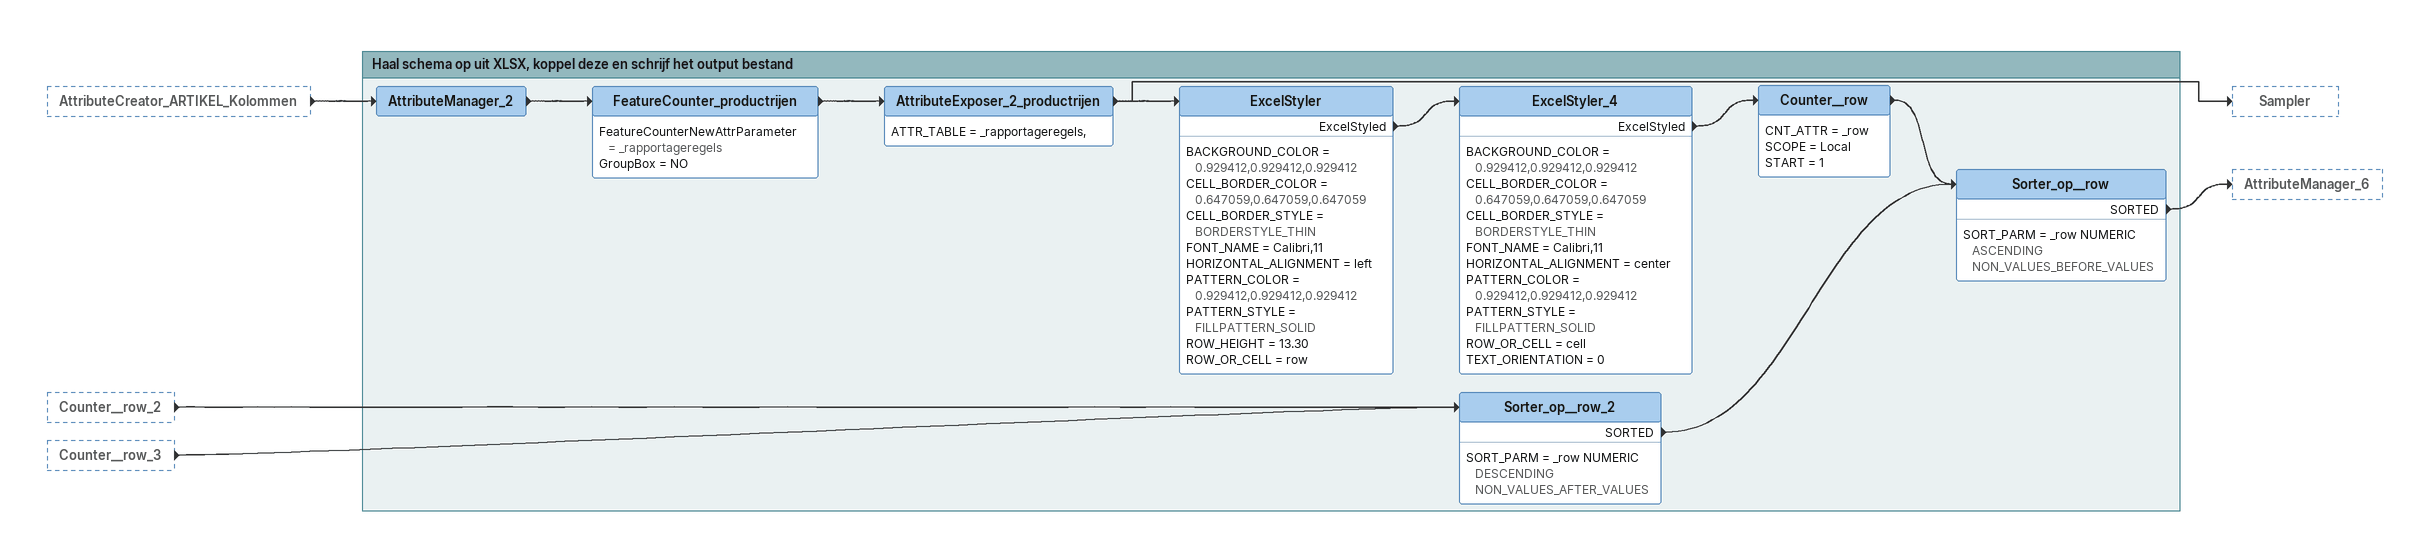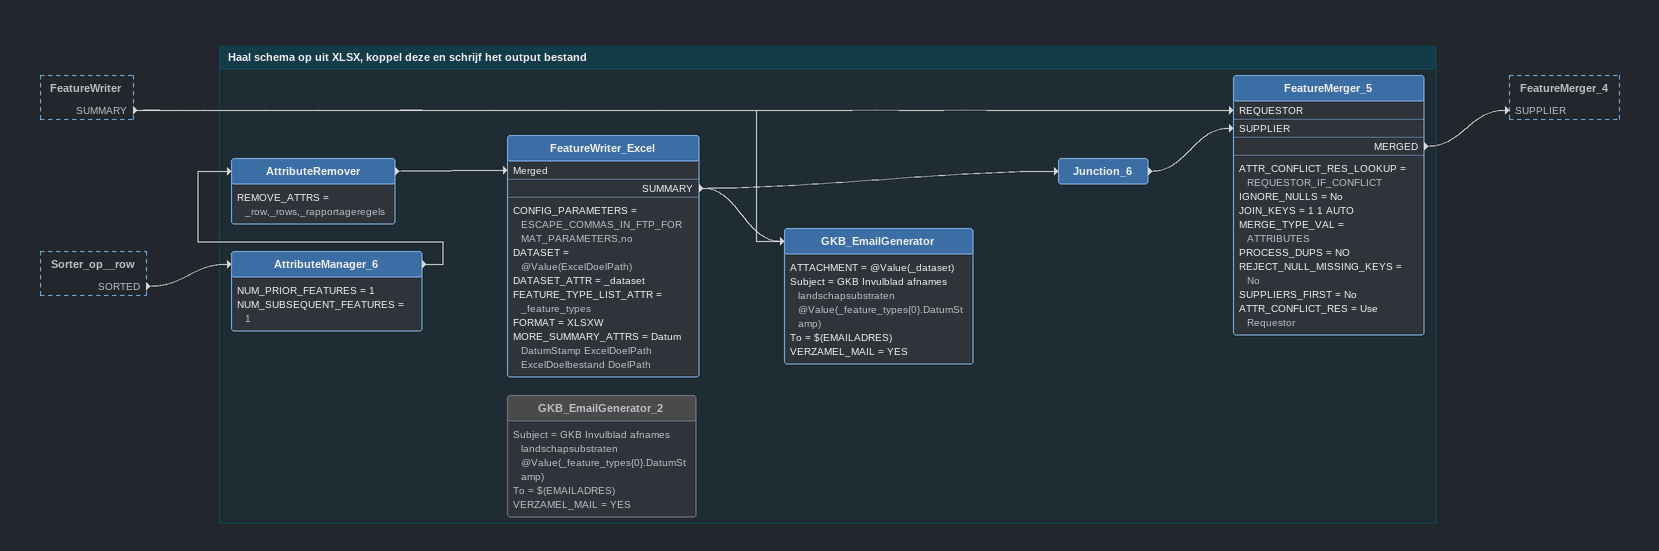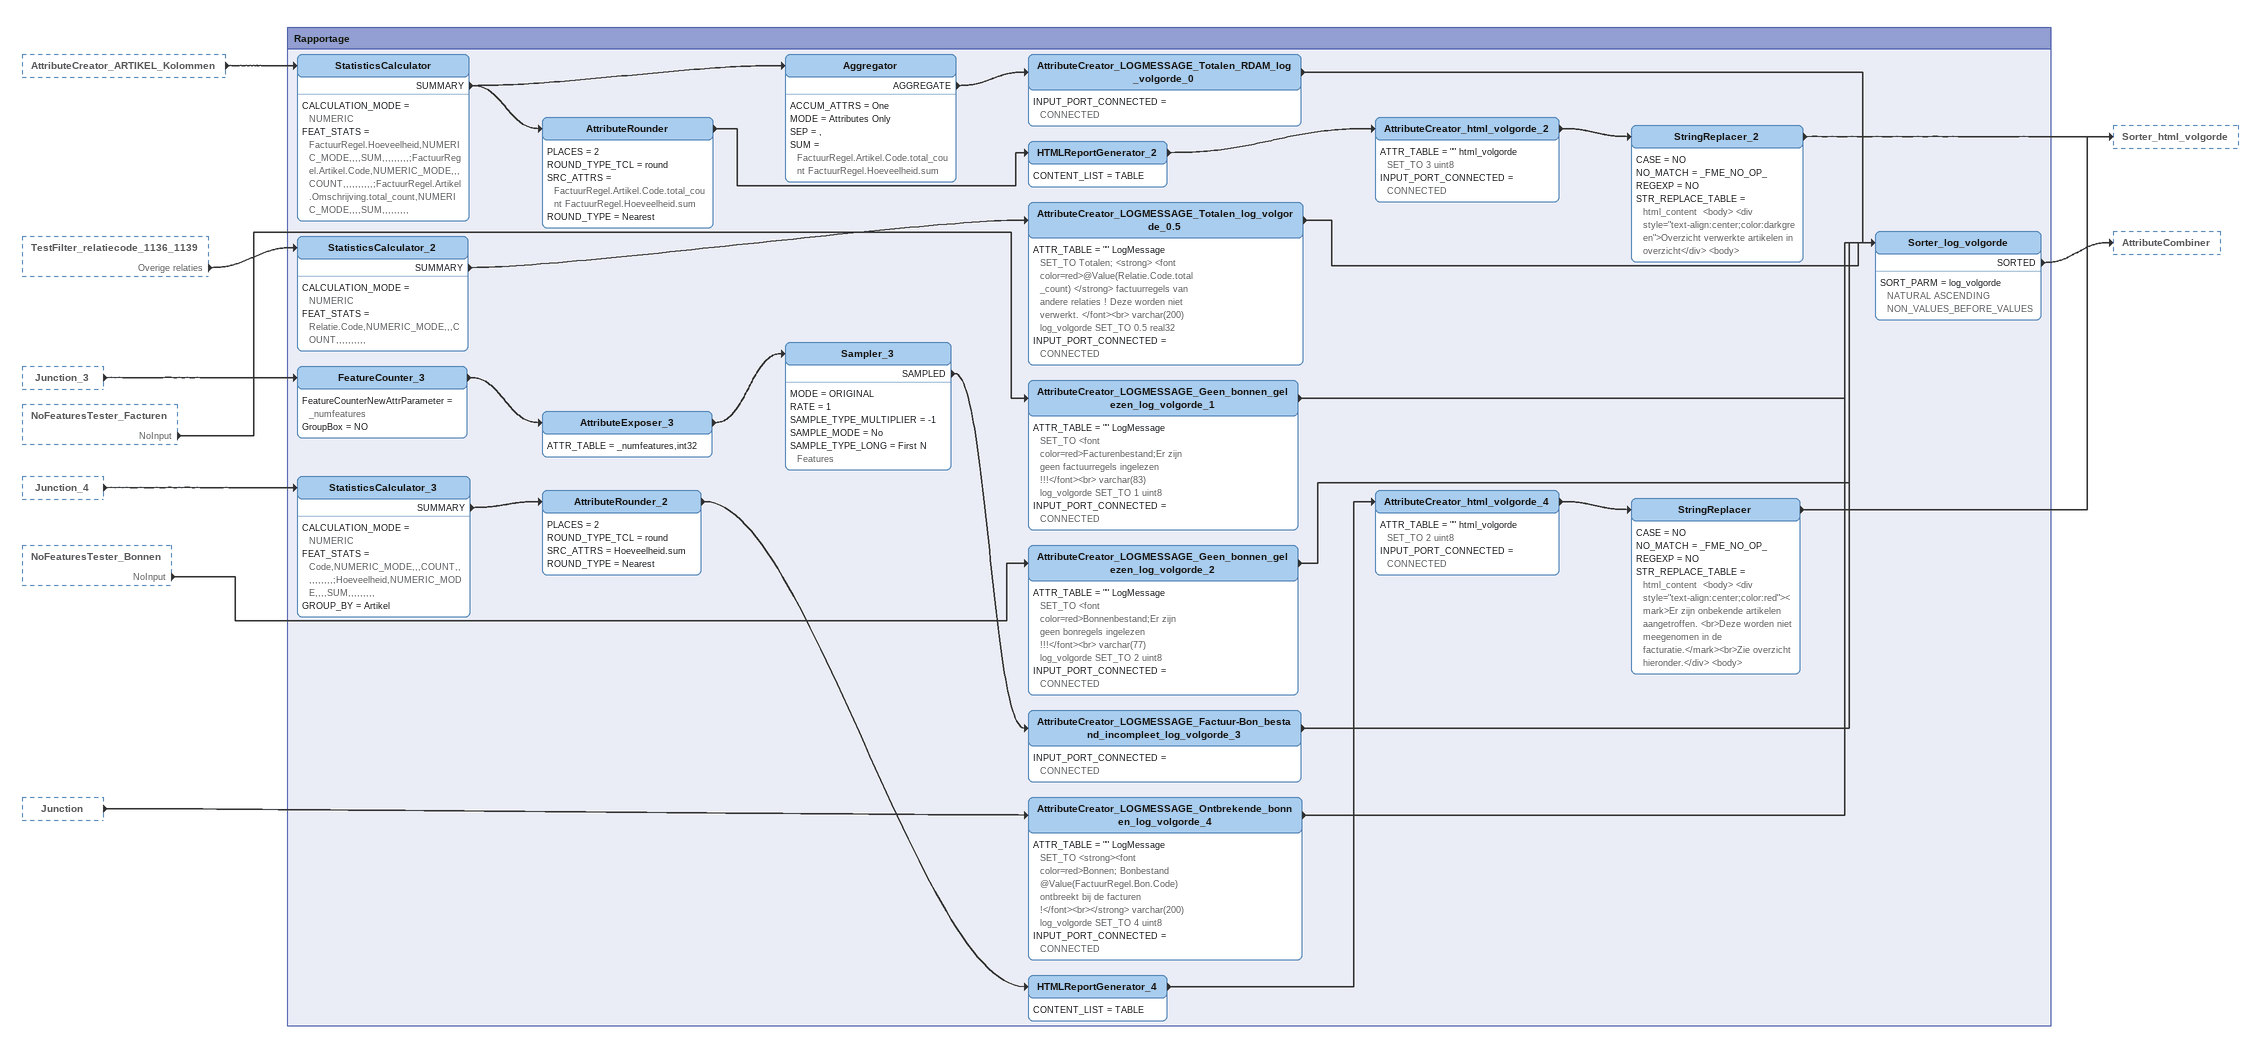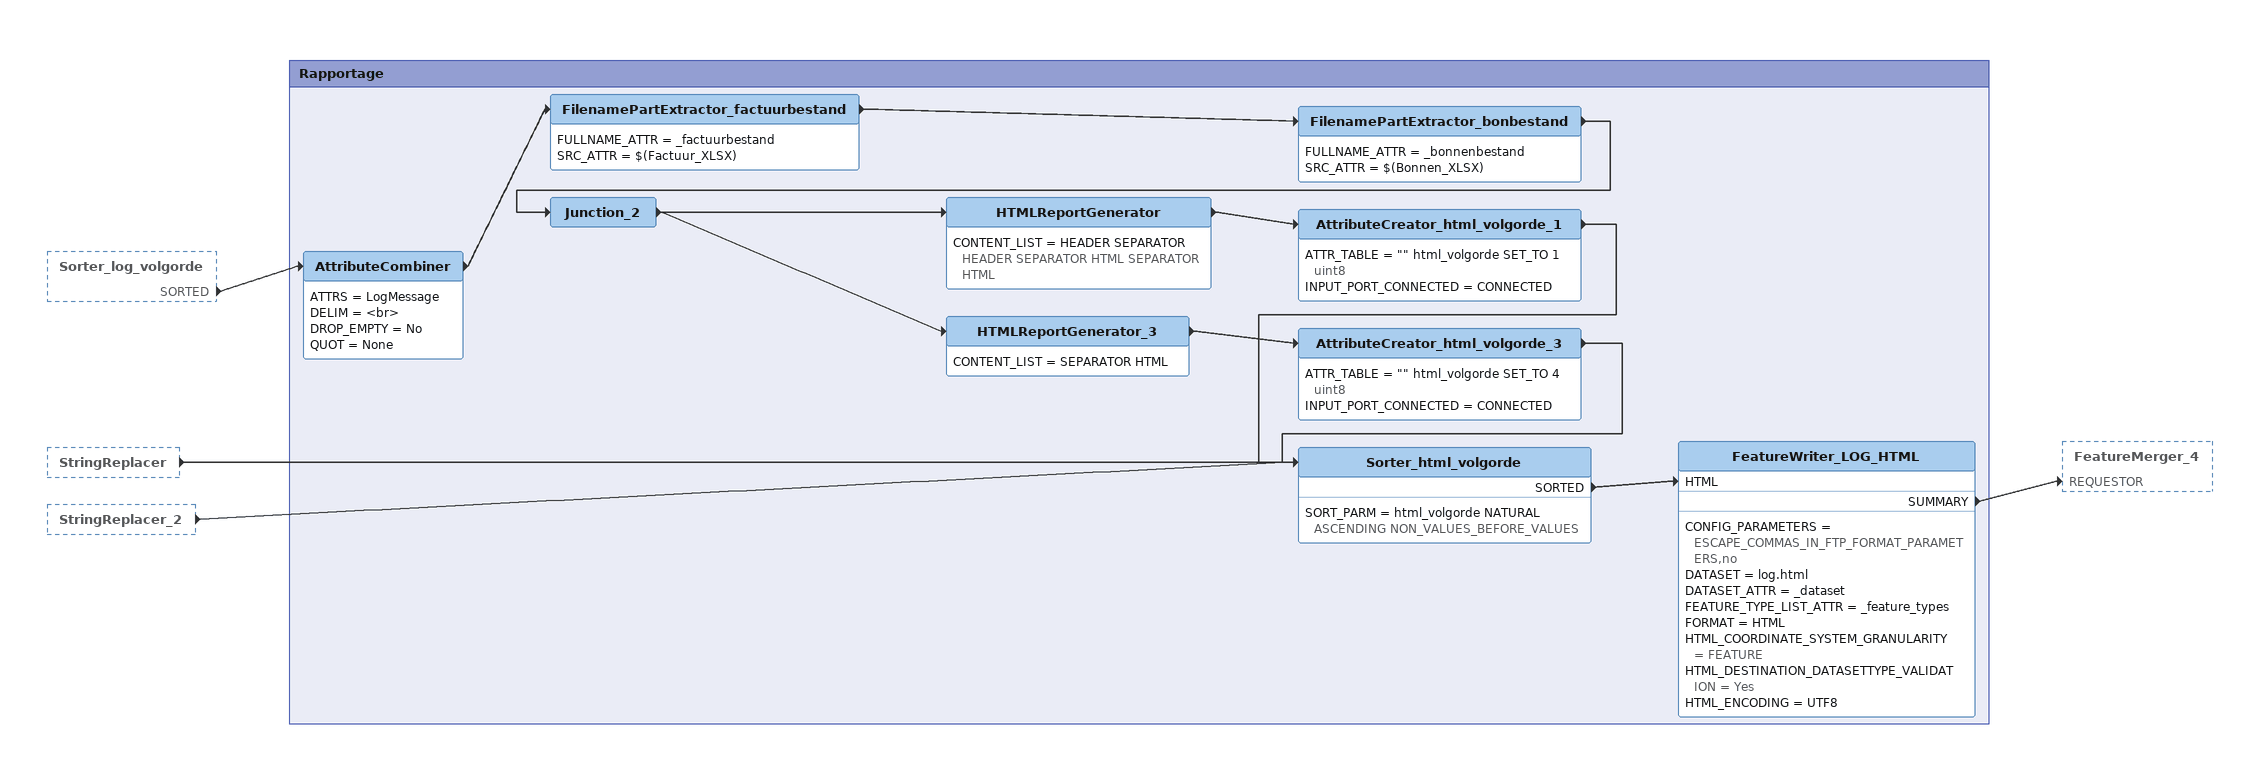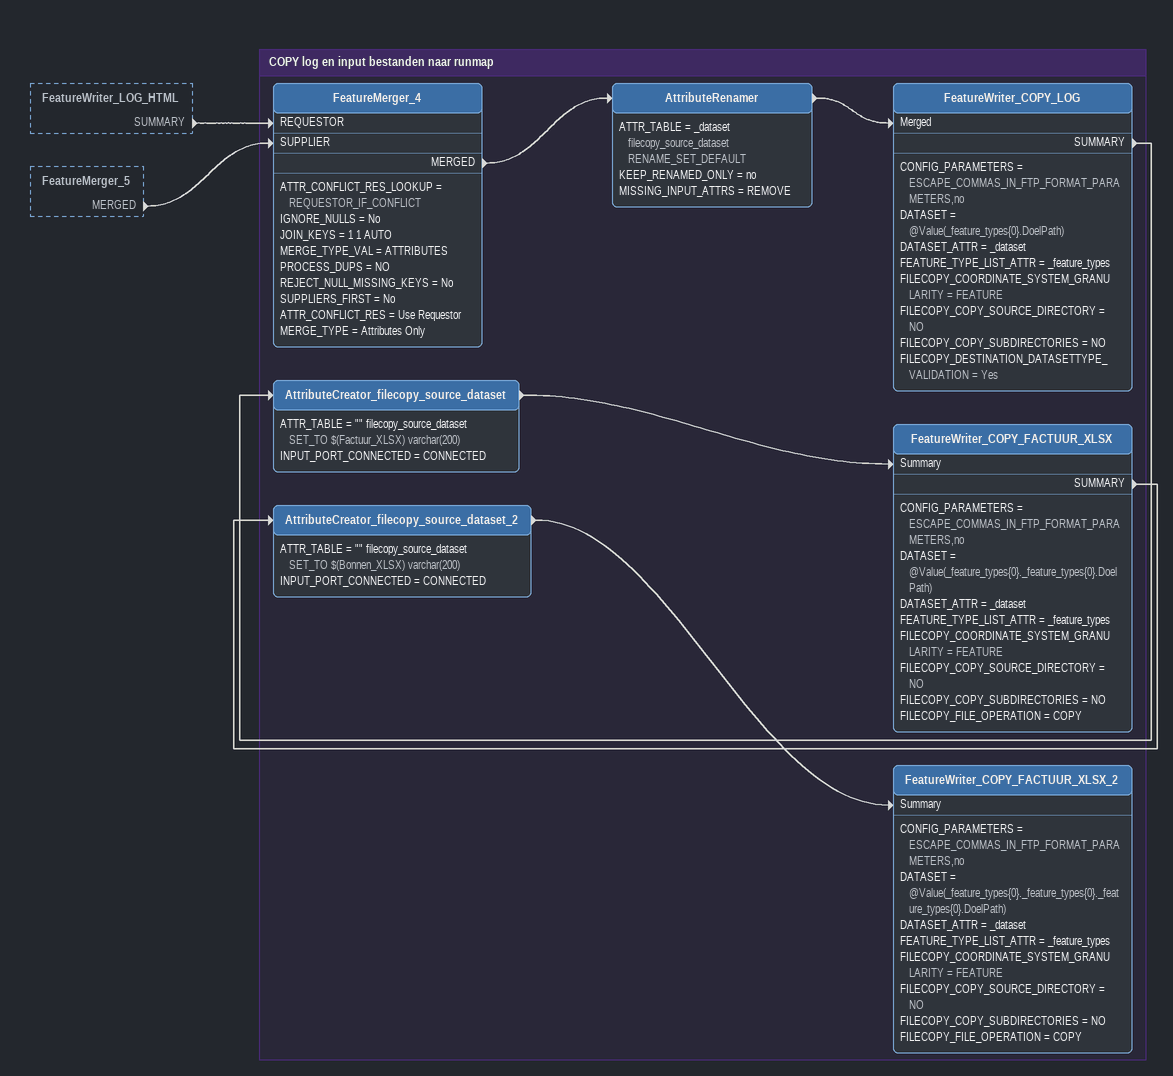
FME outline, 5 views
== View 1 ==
AttributeCreator_ARTIKEL_Kolommen [outside]
    -> AttributeManager_2
Counter__row_2 [outside]
    -> Sorter_op__row_2
Counter__row_3 [outside]
    -> Sorter_op__row_2

Bookmark: Haal schema op uit XLSX, koppel deze en schrijf het output bestand
AttributeManager_2
    -> FeatureCounter_productrijen
FeatureCounter_productrijen
    FeatureCounterNewAttrParameter = _rapportageregels
    GroupBox = NO
    -> AttributeExposer_2_productrijen
AttributeExposer_2_productrijen
    ATTR_TABLE = _rapportageregels,
    -> ExcelStyler
    -> Sampler
ExcelStyler
    BACKGROUND_COLOR = 0.929412,0.929412,0.929412
    CELL_BORDER_COLOR = 0.647059,0.647059,0.647059
    CELL_BORDER_STYLE = BORDERSTYLE_THIN
    FONT_NAME = Calibri,11
    HORIZONTAL_ALIGNMENT = left
    PATTERN_COLOR = 0.929412,0.929412,0.929412
    PATTERN_STYLE = FILLPATTERN_SOLID
    ROW_HEIGHT = 13.30
    ROW_OR_CELL = row
    ExcelStyled -> ExcelStyler_4
ExcelStyler_4
    BACKGROUND_COLOR = 0.929412,0.929412,0.929412
    CELL_BORDER_COLOR = 0.647059,0.647059,0.647059
    CELL_BORDER_STYLE = BORDERSTYLE_THIN
    FONT_NAME = Calibri,11
    HORIZONTAL_ALIGNMENT = center
    PATTERN_COLOR = 0.929412,0.929412,0.929412
    PATTERN_STYLE = FILLPATTERN_SOLID
    ROW_OR_CELL = cell
    TEXT_ORIENTATION = 0
    ExcelStyled -> Counter__row
Counter__row
    CNT_ATTR = _row
    SCOPE = Local
    START = 1
    -> Sorter_op__row
Sorter_op__row_2
    SORT_PARM = _row NUMERIC DESCENDING NON_VALUES_AFTER_VALUES
    SORTED -> Sorter_op__row
Sorter_op__row
    SORT_PARM = _row NUMERIC ASCENDING NON_VALUES_BEFORE_VALUES
    SORTED -> AttributeManager_6

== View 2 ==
FeatureWriter [outside]
    SUMMARY -> FeatureMerger_5 [REQUESTOR]
    SUMMARY -> GKB_EmailGenerator
Sorter_op__row [outside]
    SORTED -> AttributeManager_6

Bookmark: Haal schema op uit XLSX, koppel deze en schrijf het output bestand
AttributeManager_6
    NUM_PRIOR_FEATURES = 1
    NUM_SUBSEQUENT_FEATURES = 1
    -> AttributeRemover
AttributeRemover
    REMOVE_ATTRS = _row,_rows,_rapportageregels
    -> FeatureWriter_Excel [Merged]
FeatureWriter_Excel
    CONFIG_PARAMETERS = ESCAPE_COMMAS_IN_FTP_FORMAT_PARAMETERS,no
    DATASET = @Value(ExcelDoelPath)
    DATASET_ATTR = _dataset
    FEATURE_TYPE_LIST_ATTR = _feature_types
    FORMAT = XLSXW
    MORE_SUMMARY_ATTRS = Datum DatumStamp ExcelDoelPath ExcelDoelbestand DoelPath
    SUMMARY -> Junction_6
    SUMMARY -> GKB_EmailGenerator
Junction_6
    -> FeatureMerger_5 [SUPPLIER]
FeatureMerger_5
    ATTR_CONFLICT_RES_LOOKUP = REQUESTOR_IF_CONFLICT
    IGNORE_NULLS = No
    JOIN_KEYS = 1 1 AUTO
    MERGE_TYPE_VAL = ATTRIBUTES
    PROCESS_DUPS = NO
    REJECT_NULL_MISSING_KEYS = No
    SUPPLIERS_FIRST = No
    ATTR_CONFLICT_RES = Use Requestor
    MERGED -> FeatureMerger_4 [SUPPLIER]
GKB_EmailGenerator
    ATTACHMENT = @Value(_dataset)
    Subject = GKB Invulblad afnames landschapsubstraten @Value(_feature_types{0}.DatumStamp)
    To = $(EMAILADRES)
    VERZAMEL_MAIL = YES
GKB_EmailGenerator_2 [off]
    Subject = GKB Invulblad afnames landschapsubstraten @Value(_feature_types{0}.DatumStamp)
    To = $(EMAILADRES)
    VERZAMEL_MAIL = YES

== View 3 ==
AttributeCreator_ARTIKEL_Kolommen [outside]
    -> StatisticsCalculator
TestFilter_relatiecode_1136_1139 [outside]
    Overige relaties -> StatisticsCalculator_2
Junction_3 [outside]
    -> FeatureCounter_3
NoFeaturesTester_Facturen [outside]
    NoInput -> AttributeCreator_LOGMESSAGE_Geen_bonnen_gelezen_log_volgorde_1
Junction_4 [outside]
    -> StatisticsCalculator_3
NoFeaturesTester_Bonnen [outside]
    NoInput -> AttributeCreator_LOGMESSAGE_Geen_bonnen_gelezen_log_volgorde_2
Junction [outside]
    -> AttributeCreator_LOGMESSAGE_Ontbrekende_bonnen_log_volgorde_4

Bookmark: Rapportage
AttributeCreator_LOGMESSAGE_Geen_bonnen_gelezen_log_volgorde_2
    ATTR_TABLE = "" LogMessage SET_TO <font color=red>Bonnenbestand;Er zijn geen bonregels ingelezen !!!</font><br> varchar(77)  log_volgorde SET_TO 2 uint8
    INPUT_PORT_CONNECTED = CONNECTED
    -> Sorter_log_volgorde
AttributeCreator_LOGMESSAGE_Geen_bonnen_gelezen_log_volgorde_1
    ATTR_TABLE = "" LogMessage SET_TO <font color=red>Facturenbestand;Er zijn geen factuurregels ingelezen !!!</font><br> varchar(83)  log_volgorde SET_TO 1 uint8
    INPUT_PORT_CONNECTED = CONNECTED
    -> Sorter_log_volgorde
StatisticsCalculator_2
    CALCULATION_MODE = NUMERIC
    FEAT_STATS = Relatie.Code,NUMERIC_MODE,,,COUNT,,,,,,,,,,
    SUMMARY -> AttributeCreator_LOGMESSAGE_Totalen_log_volgorde_0.5
AttributeCreator_LOGMESSAGE_Totalen_log_volgorde_0.5
    ATTR_TABLE = "" LogMessage SET_TO Totalen; <strong> <font color=red>@Value(Relatie.Code.total_count) </strong> factuurregels van andere relaties ! Deze worden niet verwerkt. </font><br> varchar(200)  log_volgorde SET_TO 0.5 real32
    INPUT_PORT_CONNECTED = CONNECTED
    -> Sorter_log_volgorde
StatisticsCalculator
    CALCULATION_MODE = NUMERIC
    FEAT_STATS = FactuurRegel.Hoeveelheid,NUMERIC_MODE,,,,SUM,,,,,,,,,;FactuurRegel.Artikel.Code,NUMERIC_MODE,,,COUNT,,,,,,,,,,;FactuurRegel.Artikel.Omschrijving.total_count,NUMERIC_MODE,,,,SUM,,,,,,,,,
    SUMMARY -> Aggregator
    SUMMARY -> AttributeRounder
Aggregator
    ACCUM_ATTRS = One
    MODE = Attributes Only
    SEP = ,
    SUM = FactuurRegel.Artikel.Code.total_count FactuurRegel.Hoeveelheid.sum
    AGGREGATE -> AttributeCreator_LOGMESSAGE_Totalen_RDAM_log_volgorde_0
AttributeCreator_LOGMESSAGE_Totalen_RDAM_log_volgorde_0
    INPUT_PORT_CONNECTED = CONNECTED
    -> Sorter_log_volgorde
AttributeRounder
    PLACES = 2
    ROUND_TYPE_TCL = round
    SRC_ATTRS = FactuurRegel.Artikel.Code.total_count FactuurRegel.Hoeveelheid.sum
    ROUND_TYPE = Nearest
    -> HTMLReportGenerator_2
HTMLReportGenerator_2
    CONTENT_LIST = TABLE
    -> AttributeCreator_html_volgorde_2
AttributeCreator_html_volgorde_2
    ATTR_TABLE = "" html_volgorde SET_TO 3 uint8
    INPUT_PORT_CONNECTED = CONNECTED
    -> StringReplacer_2
StringReplacer_2
    CASE = NO
    NO_MATCH = _FME_NO_OP_
    REGEXP = NO
    STR_REPLACE_TABLE = html_content  <body> <div style="text-align:center;color:darkgreen">Overzicht verwerkte artikelen in overzicht</div> <body>
    -> Sorter_html_volgorde
StatisticsCalculator_3
    CALCULATION_MODE = NUMERIC
    FEAT_STATS = Code,NUMERIC_MODE,,,COUNT,,,,,,,,,,;Hoeveelheid,NUMERIC_MODE,,,,SUM,,,,,,,,,
    GROUP_BY = Artikel
    SUMMARY -> AttributeRounder_2
AttributeRounder_2
    PLACES = 2
    ROUND_TYPE_TCL = round
    SRC_ATTRS = Hoeveelheid.sum
    ROUND_TYPE = Nearest
    -> HTMLReportGenerator_4
HTMLReportGenerator_4
    CONTENT_LIST = TABLE
    -> AttributeCreator_html_volgorde_4
AttributeCreator_html_volgorde_4
    ATTR_TABLE = "" html_volgorde SET_TO 2 uint8
    INPUT_PORT_CONNECTED = CONNECTED
    -> StringReplacer
StringReplacer
    CASE = NO
    NO_MATCH = _FME_NO_OP_
    REGEXP = NO
    STR_REPLACE_TABLE = html_content  <body> <div style="text-align:center;color:red"><mark>Er zijn onbekende artikelen aangetroffen. <br>Deze worden niet meegenomen in de facturatie.</mark><br>Zie overzicht hieronder.</div> <body>
    -> Sorter_html_volgorde
FeatureCounter_3
    FeatureCounterNewAttrParameter = _numfeatures
    GroupBox = NO
    -> AttributeExposer_3
AttributeExposer_3
    ATTR_TABLE = _numfeatures,int32
    -> Sampler_3
Sampler_3
    MODE = ORIGINAL
    RATE = 1
    SAMPLE_TYPE_MULTIPLIER = -1
    SAMPLE_MODE = No
    SAMPLE_TYPE_LONG = First N Features
    SAMPLED -> AttributeCreator_LOGMESSAGE_Factuur-Bon_bestand_incompleet_log_volgorde_3
AttributeCreator_LOGMESSAGE_Factuur-Bon_bestand_incompleet_log_volgorde_3
    INPUT_PORT_CONNECTED = CONNECTED
    -> Sorter_log_volgorde
AttributeCreator_LOGMESSAGE_Ontbrekende_bonnen_log_volgorde_4
    ATTR_TABLE = "" LogMessage SET_TO <strong><font color=red>Bonnen; Bonbestand @Value(FactuurRegel.Bon.Code) ontbreekt bij de facturen !</font><br></strong> varchar(200)  log_volgorde SET_TO 4 uint8
    INPUT_PORT_CONNECTED = CONNECTED
    -> Sorter_log_volgorde
Sorter_log_volgorde
    SORT_PARM = log_volgorde NATURAL ASCENDING NON_VALUES_BEFORE_VALUES
    SORTED -> AttributeCombiner

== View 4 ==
Sorter_log_volgorde [outside]
    SORTED -> AttributeCombiner
StringReplacer [outside]
    -> Sorter_html_volgorde
StringReplacer_2 [outside]
    -> Sorter_html_volgorde

Bookmark: Rapportage
AttributeCombiner
    ATTRS = LogMessage
    DELIM = <br>
    DROP_EMPTY = No
    QUOT = None
    -> FilenamePartExtractor_factuurbestand
FilenamePartExtractor_factuurbestand
    FULLNAME_ATTR = _factuurbestand
    SRC_ATTR = $(Factuur_XLSX)
    -> FilenamePartExtractor_bonbestand
FilenamePartExtractor_bonbestand
    FULLNAME_ATTR = _bonnenbestand
    SRC_ATTR = $(Bonnen_XLSX)
    -> Junction_2
Junction_2
    -> HTMLReportGenerator
    -> HTMLReportGenerator_3
HTMLReportGenerator
    CONTENT_LIST = HEADER SEPARATOR HEADER SEPARATOR HTML SEPARATOR HTML
    -> AttributeCreator_html_volgorde_1
AttributeCreator_html_volgorde_1
    ATTR_TABLE = "" html_volgorde SET_TO 1 uint8
    INPUT_PORT_CONNECTED = CONNECTED
    -> Sorter_html_volgorde
HTMLReportGenerator_3
    CONTENT_LIST = SEPARATOR HTML
    -> AttributeCreator_html_volgorde_3
AttributeCreator_html_volgorde_3
    ATTR_TABLE = "" html_volgorde SET_TO 4 uint8
    INPUT_PORT_CONNECTED = CONNECTED
    -> Sorter_html_volgorde
Sorter_html_volgorde
    SORT_PARM = html_volgorde NATURAL ASCENDING NON_VALUES_BEFORE_VALUES
    SORTED -> FeatureWriter_LOG_HTML [HTML]
FeatureWriter_LOG_HTML
    CONFIG_PARAMETERS = ESCAPE_COMMAS_IN_FTP_FORMAT_PARAMETERS,no
    DATASET = log.html
    DATASET_ATTR = _dataset
    FEATURE_TYPE_LIST_ATTR = _feature_types
    FORMAT = HTML
    HTML_COORDINATE_SYSTEM_GRANULARITY = FEATURE
    HTML_DESTINATION_DATASETTYPE_VALIDATION = Yes
    HTML_ENCODING = UTF8
    SUMMARY -> FeatureMerger_4 [REQUESTOR]

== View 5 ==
FeatureWriter_LOG_HTML [outside]
    SUMMARY -> FeatureMerger_4 [REQUESTOR]
FeatureMerger_5 [outside]
    MERGED -> FeatureMerger_4 [SUPPLIER]

Bookmark: COPY log en input bestanden naar runmap
FeatureMerger_4
    ATTR_CONFLICT_RES_LOOKUP = REQUESTOR_IF_CONFLICT
    IGNORE_NULLS = No
    JOIN_KEYS = 1 1 AUTO
    MERGE_TYPE_VAL = ATTRIBUTES
    PROCESS_DUPS = NO
    REJECT_NULL_MISSING_KEYS = No
    SUPPLIERS_FIRST = No
    ATTR_CONFLICT_RES = Use Requestor
    MERGE_TYPE = Attributes Only
    MERGED -> AttributeRenamer
AttributeRenamer
    ATTR_TABLE = _dataset filecopy_source_dataset RENAME_SET_DEFAULT
    KEEP_RENAMED_ONLY = no
    MISSING_INPUT_ATTRS = REMOVE
    -> FeatureWriter_COPY_LOG [Merged]
FeatureWriter_COPY_LOG
    CONFIG_PARAMETERS = ESCAPE_COMMAS_IN_FTP_FORMAT_PARAMETERS,no
    DATASET = @Value(_feature_types{0}.DoelPath)
    DATASET_ATTR = _dataset
    FEATURE_TYPE_LIST_ATTR = _feature_types
    FILECOPY_COORDINATE_SYSTEM_GRANULARITY = FEATURE
    FILECOPY_COPY_SOURCE_DIRECTORY = NO
    FILECOPY_COPY_SUBDIRECTORIES = NO
    FILECOPY_DESTINATION_DATASETTYPE_VALIDATION = Yes
    SUMMARY -> AttributeCreator_filecopy_source_dataset
AttributeCreator_filecopy_source_dataset
    ATTR_TABLE = "" filecopy_source_dataset SET_TO $(Factuur_XLSX) varchar(200)
    INPUT_PORT_CONNECTED = CONNECTED
    -> FeatureWriter_COPY_FACTUUR_XLSX [Summary]
FeatureWriter_COPY_FACTUUR_XLSX
    CONFIG_PARAMETERS = ESCAPE_COMMAS_IN_FTP_FORMAT_PARAMETERS,no
    DATASET = @Value(_feature_types{0}._feature_types{0}.DoelPath)
    DATASET_ATTR = _dataset
    FEATURE_TYPE_LIST_ATTR = _feature_types
    FILECOPY_COORDINATE_SYSTEM_GRANULARITY = FEATURE
    FILECOPY_COPY_SOURCE_DIRECTORY = NO
    FILECOPY_COPY_SUBDIRECTORIES = NO
    FILECOPY_FILE_OPERATION = COPY
    SUMMARY -> AttributeCreator_filecopy_source_dataset_2
AttributeCreator_filecopy_source_dataset_2
    ATTR_TABLE = "" filecopy_source_dataset SET_TO $(Bonnen_XLSX) varchar(200)
    INPUT_PORT_CONNECTED = CONNECTED
    -> FeatureWriter_COPY_FACTUUR_XLSX_2 [Summary]
FeatureWriter_COPY_FACTUUR_XLSX_2
    CONFIG_PARAMETERS = ESCAPE_COMMAS_IN_FTP_FORMAT_PARAMETERS,no
    DATASET = @Value(_feature_types{0}._feature_types{0}._feature_types{0}.DoelPath)
    DATASET_ATTR = _dataset
    FEATURE_TYPE_LIST_ATTR = _feature_types
    FILECOPY_COORDINATE_SYSTEM_GRANULARITY = FEATURE
    FILECOPY_COPY_SOURCE_DIRECTORY = NO
    FILECOPY_COPY_SUBDIRECTORIES = NO
    FILECOPY_FILE_OPERATION = COPY
